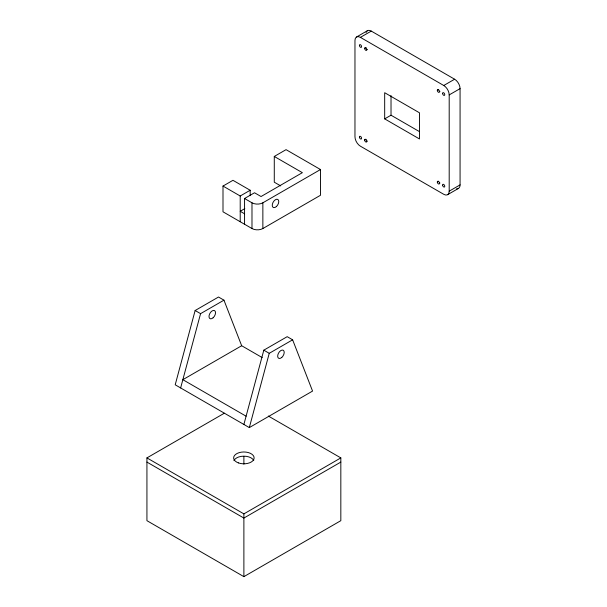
<?xml version="1.0" encoding="UTF-8"?>
<svg xmlns="http://www.w3.org/2000/svg" width="607" height="607" viewBox="0 0 607 607"><rect width="100%" height="100%" fill="white"/><g stroke="black" fill="none" stroke-linecap="round" stroke-linejoin="round"><path stroke-width="0.91" d="M262.201 357.584L241.669 345.732L223.953 300.162L218.512 297.02L195.135 310.518L175.203 384.8L249.318 427.594L312.559 391.083L292.627 339.814L287.194 336.673L263.817 350.171L243.885 424.452M180.636 387.941L200.576 313.66L223.953 300.162M249.318 427.594L269.25 353.312L292.627 339.814M356.552 36.989L367.425 30.707M460.068 184.892L449.195 191.167A7.686 4.439 60 0 1 443.755 194.308L360.399 146.181A7.686 4.439 60 0 1 354.966 136.765L354.966 40.51A7.686 4.439 60 0 1 360.399 37.368L371.272 31.094L454.628 79.221A7.686 4.439 60 0 1 460.068 88.637L460.068 184.892A7.686 4.439 60 0 1 456.616 188.739M364.655 48.408L365.983 47.642M366.833 49.66L367.273 49.41M280.7 185.901L274.281 182.191L274.281 156.454L286.056 149.656L320.488 169.535L320.488 195.272L262.861 228.543A7.686 4.439 0 0 1 251.988 228.543L222.997 211.805L222.997 186.061L232.959 180.309L250.175 190.249L250.175 195.644M222.997 186.061L240.213 196L250.175 190.249M244.56 224.256L244.56 198.512L254.523 192.76L261.048 196.524L302.369 172.676L274.281 156.454M384.679 118.873L419.475 138.957L419.475 112.803L384.679 92.712L384.679 118.873L391.022 115.209L419.346 131.56M360.399 37.368L443.755 85.496L454.628 79.221M437.328 90.36L438.649 89.593M439.498 91.619L439.938 91.361M244.811 208.626L240.213 211.282L244.56 213.793M364.655 140.058L365.983 139.291M366.833 141.31L367.273 141.059M449.195 191.167L449.195 94.912L460.068 88.637M244.56 198.512L251.988 202.806A7.686 4.439 0 0 0 262.861 202.806L320.488 169.535M437.328 182.009L438.649 181.25M439.498 183.268L439.938 183.011M447.602 194.688L458.475 188.405M241.669 345.732L182.851 379.686L246.101 416.197M268.324 416.038L340.831 457.898L340.831 520.677L243.885 576.65L146.932 520.677L146.932 457.898L224.332 413.215M146.932 457.898L243.885 513.879L340.831 457.898M340.831 462.086L243.885 518.059L146.932 462.086M195.135 310.518L200.576 313.66M263.817 350.171L269.25 353.312M391.022 95.595L391.022 115.209M262.861 202.806L262.861 228.543M251.988 202.806L251.988 228.543M243.885 456.601L243.885 464.165M243.885 513.879L243.885 576.65M240.213 196L240.213 221.745M233.938 460.645A10.251 5.918 0 0 1 243.764 456.168A10.251 5.918 0 0 1 253.764 460.516M443.755 85.496A7.686 4.439 60 0 1 449.195 94.912M366.074 32.52A7.686 4.439 60 0 1 371.272 31.094M238.414 462.906A10.251 5.918 0 0 0 254.128 458.133A10.251 5.918 0 0 0 239.105 452.663A10.251 5.918 0 0 0 238.414 462.906M276.36 206.585A4.613 2.663 -60 0 0 277.816 199.437A4.613 2.663 -60 0 0 272.361 204.278A4.613 2.663 -60 0 0 276.36 206.585M213.11 317.78A4.628 2.671 -60 0 0 214.575 310.609A4.628 2.671 -60 0 0 209.104 315.465A4.628 2.671 -60 0 0 213.11 317.78M281.785 357.432A4.628 2.671 -60 0 0 283.257 350.262A4.628 2.671 -60 0 0 277.778 355.118A4.628 2.671 -60 0 0 281.785 357.432M442.594 185.249A1.54 0.888 60 0 0 444.354 187.047A1.54 0.888 60 0 0 444.058 184.725A1.54 0.888 60 0 0 442.594 185.249M437.336 182.221A1.54 0.888 60 0 0 439.096 184.012A1.54 0.888 60 0 0 438.8 181.69A1.54 0.888 60 0 0 437.336 182.221M437.351 90.64A1.54 0.888 60 0 0 439.142 92.34A1.54 0.888 60 0 0 438.747 89.98A1.54 0.888 60 0 0 437.351 90.64M442.594 93.599A1.54 0.888 60 0 0 444.354 95.39A1.54 0.888 60 0 0 444.058 93.076A1.54 0.888 60 0 0 442.594 93.599M364.67 48.613A1.54 0.888 60 0 0 366.431 50.404A1.54 0.888 60 0 0 366.135 48.082A1.54 0.888 60 0 0 364.67 48.613M359.42 45.578A1.54 0.888 60 0 0 361.173 47.369A1.54 0.888 60 0 0 360.877 45.055A1.54 0.888 60 0 0 359.42 45.578M364.67 140.263A1.54 0.888 60 0 0 366.431 142.053A1.54 0.888 60 0 0 366.135 139.739A1.54 0.888 60 0 0 364.67 140.263M359.42 137.228A1.54 0.888 60 0 0 361.173 139.018A1.54 0.888 60 0 0 360.877 136.704A1.54 0.888 60 0 0 359.42 137.228"/></g></svg>
